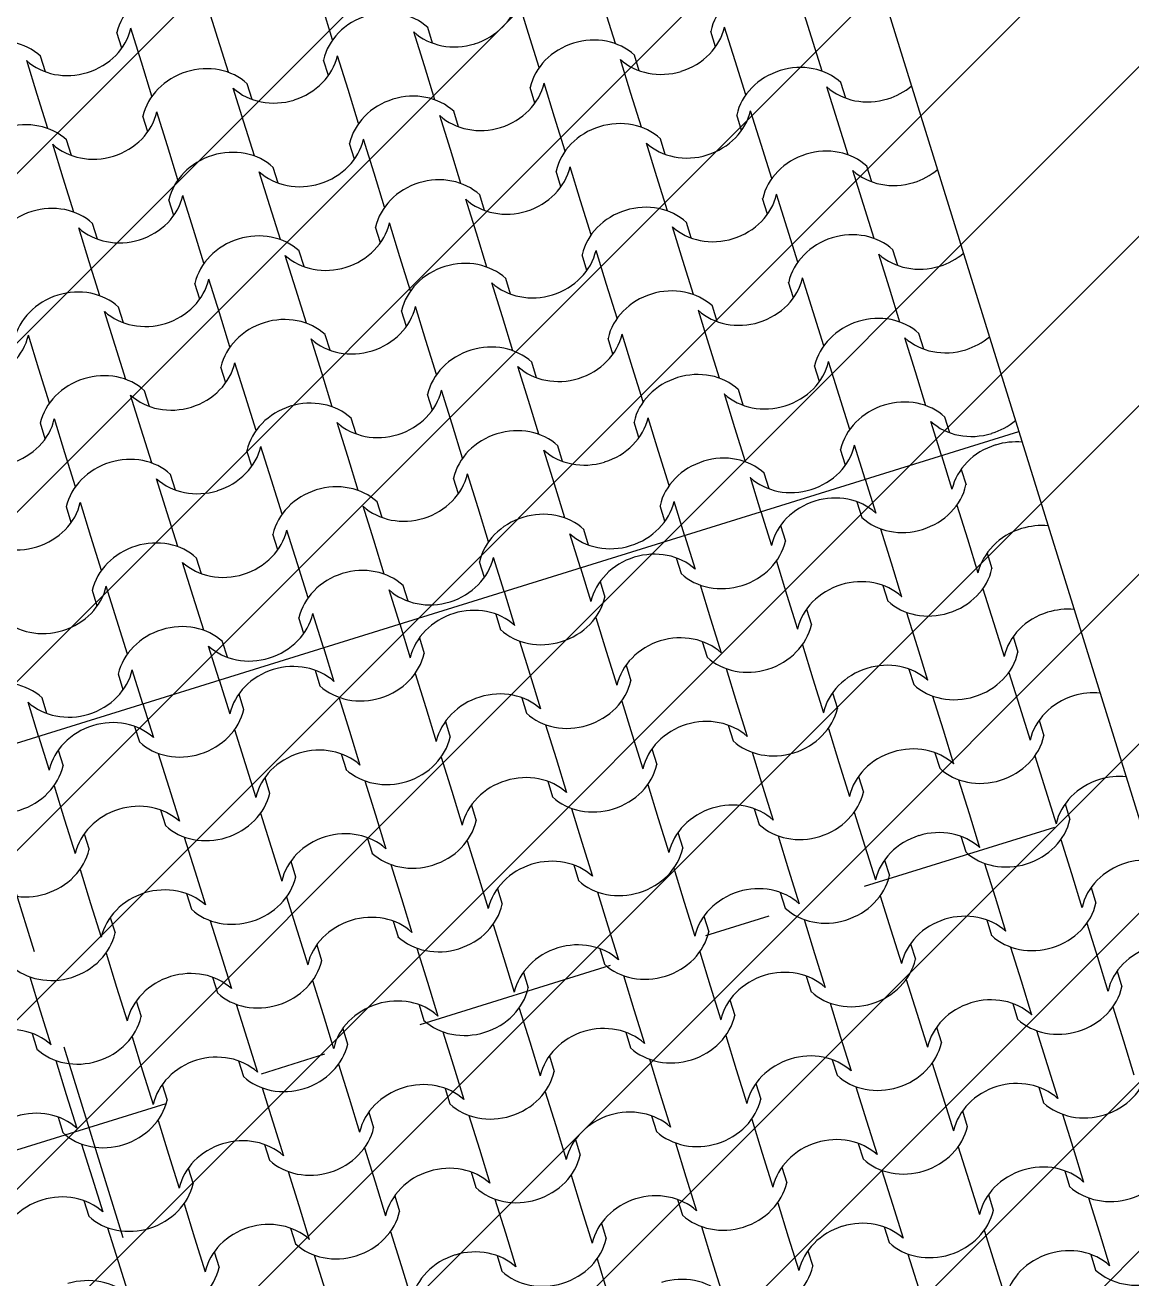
# Model space of a CAD drawing. Header units: metres. Extents: x -111189 to -108577, y -72951 to -72647.
# Drawn here: x -109745.813 to -109744.149, y -72925.728 to -72923.844 of the extents above; entities that cross this region are included whole.
import ezdxf

# ---------------------------------------------------------------- set-up
doc = ezdxf.new("R2010")
doc.units = ezdxf.units.M
doc.header["$MEASUREMENT"] = 0
doc.set_wipeout_variables(frame=1)
doc.linetypes.add('OTK - Traço Ponto CORTES_ALÇ', pattern=[0.6, 0.3, -0.15, 0, -0.15])
doc.linetypes.add('Wipeout_Contour', pattern=[1, 0, -1])
for name, color, linetype in [('00 - Cotas Implantação', 7, 'Continuous'), ('02 - PASSEIOS', 7, 'Continuous'), ('03 - COBERTURA', 7, 'Continuous'), ('13 - IMPLANTAÇÃO (apoio).Layer Apoio', 7, 'Continuous'), ('14 - CORTES.Marcadores', 7, 'Continuous')]:
    doc.layers.add(name, color=color, linetype=linetype)
doc.styles.add('ESTILO_GERADO_2', font='malgunsl.ttf')
doc.dimstyles.new('ESTILO_GERADO__1', dxfattribs={"dimtxt": 0.15, "dimasz": 0.095, "dimexe": 0.18, "dimexo": 0.5, "dimgap": 0, "dimtad": 1, "dimzin": 0, "dimdsep": 46, "dimtxsty": 'ESTILO_GERADO_2', "dimblk": 'ARROWHEAD_2', "dimblk1": 'ARROWHEAD_2', "dimblk2": 'ARROWHEAD_2', "dimcen": 0.09, "dimclrd": 7, "dimclre": 7, "dimclrt": 7, "dimadec": 0, "dimazin": 0, "dimtfac": 1, "dimtdec": 4, "dimtmove": 0, "dimatfit": 3, "dimfxl": 1, "dimtolj": 1, "dimtzin": 0, "dimarcsym": 0})

# ---------------------------------------------------------------- blocks, each defined once
blk = doc.blocks.new('Malha_8_1', base_point=(-111182.45, -72914.5203))
at = {"color": 254, "linetype": 'Wipeout_Contour', "lineweight": 0, "ltscale": 1861428.278801215}
blk.add_wipeout([(-111182.45, -72914.5203), (-111181.1398, -72916.9324), (-111179.283, -72920.3506), (-111178.6992, -72921.4255), (-111173.1932, -72931.5618), (-111171.3979, -72934.867), (-111163.9365, -72948.6033), (-111162.5896, -72948.18), (-111170.1617, -72934.1975), (-111171.9536, -72930.8885), (-111177.4458, -72920.7467), (-111178.0283, -72919.6711), (-111179.8807, -72916.2505), (-111181.0503, -72914.0907)], dxfattribs=at).dxf.layer = '02 - PASSEIOS'
blk = doc.blocks.new('Plano de Corte_1_1', base_point=(-111175.814, -72928.8103))
at = {"layer": '14 - CORTES.Marcadores', "color": 7, "linetype": 'OTK - Traço Ponto CORTES_ALÇ', "lineweight": 5}
blk.add_line((-111175.5275, -72928.7212), (-111154.4899, -72922.1814), dxfattribs=at)
blk = doc.blocks.new('*X120', base_point=(-110957.0649, -73026.2797))
at = {"layer": '03 - COBERTURA', "color": 253, "linetype": 'Continuous', "lineweight": 9}
for p, q in [((-111162.6637, -72923.2826), (-111162.6796, -72923.2315)), ((-111163.1313, -72923.29), (-111163.1472, -72923.239)), ((-111162.9586, -72923.2922), (-111162.9745, -72923.2412)), ((-111162.533, -72923.2979), (-111162.5489, -72923.2469)), ((-111162.2381, -72923.2882), (-111162.254, -72923.2372)), ((-111162.8081, -72923.2972), (-111162.8154, -72923.2738)), ((-111162.3529, -72923.3239), (-111162.3688, -72923.2729)), ((-111163.2757, -72923.3046), (-111163.283, -72923.2812)), ((-111163.2461, -72923.3257), (-111163.262, -72923.2747)), ((-111163.1154, -72923.341), (-111163.1313, -72923.29)), ((-111162.8205, -72923.3313), (-111162.8364, -72923.2803)), ((-111162.6478, -72923.3336), (-111162.6637, -72923.2826)), ((-111162.3825, -72923.3029), (-111162.3898, -72923.2794)), ((-111162.2223, -72923.3392), (-111162.2381, -72923.2882)), ((-111163.403, -72923.3744), (-111163.4188, -72923.3234)), ((-111163.3905, -72923.3403), (-111163.3978, -72923.3169)), ((-111163.2303, -72923.3767), (-111163.2461, -72923.3257)), ((-111162.9649, -72923.346), (-111162.9722, -72923.3225)), ((-111162.9354, -72923.367), (-111162.9512, -72923.316)), ((-111162.5098, -72923.3727), (-111162.5256, -72923.3216)), ((-111162.4973, -72923.3386), (-111162.5046, -72923.3151)), ((-111162.3371, -72923.3749), (-111162.3529, -72923.3239)), ((-111162.8047, -72923.3823), (-111162.8205, -72923.3313)), ((-111163.0922, -72923.4158), (-111163.1081, -72923.3648)), ((-111163.0798, -72923.3817), (-111163.087, -72923.3582)), ((-111162.9195, -72923.418), (-111162.9354, -72923.367)), ((-111162.6542, -72923.3873), (-111162.6615, -72923.3639)), ((-111162.6246, -72923.4084), (-111162.6405, -72923.3573)), ((-111162.199, -72923.414), (-111162.2149, -72923.363)), ((-111162.1866, -72923.3799), (-111162.1939, -72923.3565)), ((-111163.3871, -72923.4254), (-111163.403, -72923.3744)), ((-111162.4939, -72923.4237), (-111162.5098, -72923.3727)), ((-111163.207, -72923.4515), (-111163.2229, -72923.4004)), ((-111162.769, -72923.423), (-111162.7763, -72923.3996)), ((-111162.3434, -72923.4287), (-111162.3507, -72923.4052)), ((-111162.3138, -72923.4497), (-111162.3297, -72923.3987)), ((-111163.2366, -72923.4304), (-111163.2439, -72923.407)), ((-111163.0763, -72923.4668), (-111163.0922, -72923.4158)), ((-111162.7814, -72923.4571), (-111162.7973, -72923.4061)), ((-111162.6087, -72923.4594), (-111162.6246, -72923.4084)), ((-111162.1832, -72923.465), (-111162.199, -72923.414)), ((-111163.3514, -72923.4661), (-111163.3587, -72923.4427)), ((-111162.8963, -72923.4928), (-111162.9121, -72923.4418)), ((-111162.4582, -72923.4644), (-111162.4655, -72923.4409)), ((-111163.3639, -72923.5002), (-111163.3797, -72923.4492)), ((-111163.1912, -72923.5025), (-111163.207, -72923.4515)), ((-111162.9258, -72923.4718), (-111162.9331, -72923.4483)), ((-111162.7656, -72923.5081), (-111162.7814, -72923.4571)), ((-111162.4707, -72923.4984), (-111162.4865, -72923.4474)), ((-111162.298, -72923.5007), (-111162.3138, -72923.4497)), ((-111163.0531, -72923.5416), (-111163.069, -72923.4905)), ((-111163.0407, -72923.5075), (-111163.0479, -72923.484)), ((-111162.8804, -72923.5438), (-111162.8963, -72923.4928)), ((-111162.6151, -72923.5131), (-111162.6224, -72923.4897)), ((-111162.5855, -72923.5341), (-111162.6014, -72923.4831)), ((-111162.4548, -72923.5495), (-111162.4707, -72923.4984)), ((-111162.1599, -72923.5398), (-111162.1758, -72923.4888)), ((-111162.1475, -72923.5057), (-111162.1548, -72923.4822)), ((-111163.348, -72923.5512), (-111163.3639, -72923.5002)), ((-111163.1975, -72923.5562), (-111163.2048, -72923.5328)), ((-111163.1679, -72923.5772), (-111163.1838, -72923.5262)), ((-111162.7423, -72923.5829), (-111162.7582, -72923.5319)), ((-111162.7299, -72923.5488), (-111162.7372, -72923.5253)), ((-111162.5696, -72923.5852), (-111162.5855, -72923.5341)), ((-111162.3043, -72923.5545), (-111162.3116, -72923.531)), ((-111162.2747, -72923.5755), (-111162.2906, -72923.5245)), ((-111163.0372, -72923.5926), (-111163.0531, -72923.5416)), ((-111162.1441, -72923.5908), (-111162.1599, -72923.5398)), ((-111163.3248, -72923.626), (-111163.3406, -72923.575)), ((-111163.3123, -72923.5919), (-111163.3196, -72923.5685)), ((-111162.8867, -72923.5976), (-111162.894, -72923.5741)), ((-111162.8572, -72923.6186), (-111162.873, -72923.5676)), ((-111162.4316, -72923.6242), (-111162.4474, -72923.5732)), ((-111162.4191, -72923.5901), (-111162.4264, -72923.5667)), ((-111162.2589, -72923.6265), (-111162.2747, -72923.5755)), ((-111163.1521, -72923.6283), (-111163.1679, -72923.5772)), ((-111162.7265, -72923.6339), (-111162.7423, -72923.5829)), ((-111163.0015, -72923.6333), (-111163.0088, -72923.6098)), ((-111162.5464, -72923.6599), (-111162.5623, -72923.6089)), ((-111162.1084, -72923.6315), (-111162.1157, -72923.608)), ((-111163.3089, -72923.677), (-111163.3248, -72923.626)), ((-111163.014, -72923.6673), (-111163.0299, -72923.6163)), ((-111162.8413, -72923.6696), (-111162.8572, -72923.6186)), ((-111162.576, -72923.6389), (-111162.5833, -72923.6154)), ((-111162.4157, -72923.6753), (-111162.4316, -72923.6242)), ((-111162.1208, -72923.6656), (-111162.1367, -72923.6146)), ((-111162.2356, -72923.7013), (-111162.2515, -72923.6503)), ((-111163.1584, -72923.682), (-111163.1657, -72923.6586)), ((-111163.1288, -72923.703), (-111163.1447, -72923.652)), ((-111162.9981, -72923.7184), (-111163.014, -72923.6673)), ((-111162.7032, -72923.7087), (-111162.7191, -72923.6577)), ((-111162.6908, -72923.6746), (-111162.6981, -72923.6511)), ((-111162.5305, -72923.7109), (-111162.5464, -72923.6599)), ((-111162.2652, -72923.6802), (-111162.2725, -72923.6568)), ((-111162.105, -72923.7166), (-111162.1208, -72923.6656)), ((-111163.2857, -72923.7518), (-111163.3015, -72923.7008)), ((-111163.2732, -72923.7177), (-111163.2805, -72923.6942)), ((-111163.113, -72923.754), (-111163.1288, -72923.703)), ((-111162.8476, -72923.7233), (-111162.8549, -72923.6999)), ((-111162.8181, -72923.7444), (-111162.8339, -72923.6934)), ((-111162.3925, -72923.75), (-111162.4083, -72923.699)), ((-111162.38, -72923.7159), (-111162.3873, -72923.6925)), ((-111162.2198, -72923.7523), (-111162.2356, -72923.7013)), ((-111162.6874, -72923.7597), (-111162.7032, -72923.7087)), ((-111163.4005, -72923.7875), (-111163.4163, -72923.7365)), ((-111162.9749, -72923.7931), (-111162.9908, -72923.7421)), ((-111162.9624, -72923.759), (-111162.9697, -72923.7356)), ((-111162.8022, -72923.7954), (-111162.8181, -72923.7444)), ((-111162.5369, -72923.7647), (-111162.5442, -72923.7412)), ((-111162.5073, -72923.7857), (-111162.5231, -72923.7347)), ((-111162.0817, -72923.7914), (-111162.0976, -72923.7404)), ((-111162.0693, -72923.7573), (-111162.0766, -72923.7338)), ((-111163.2698, -72923.8028), (-111163.2857, -72923.7518)), ((-111162.3766, -72923.801), (-111162.3925, -72923.75)), ((-111163.0897, -72923.8288), (-111163.1056, -72923.7778)), ((-111162.6517, -72923.8004), (-111162.659, -72923.7769)), ((-111162.2261, -72923.806), (-111162.2334, -72923.7826)), ((-111162.1965, -72923.8271), (-111162.2124, -72923.776)), ((-111163.3846, -72923.8385), (-111163.4005, -72923.7875)), ((-111163.1193, -72923.8078), (-111163.1266, -72923.7843)), ((-111162.959, -72923.8441), (-111162.9749, -72923.7931)), ((-111162.6641, -72923.8345), (-111162.68, -72923.7835)), ((-111162.4914, -72923.8367), (-111162.5073, -72923.7857)), ((-111162.0659, -72923.8424), (-111162.0817, -72923.7914)), ((-111163.2341, -72923.8435), (-111163.2414, -72923.82)), ((-111162.7789, -72923.8702), (-111162.7948, -72923.8192)), ((-111162.3409, -72923.8417), (-111162.3482, -72923.8183)), ((-111163.2465, -72923.8776), (-111163.2624, -72923.8266)), ((-111163.0738, -72923.8798), (-111163.0897, -72923.8288)), ((-111162.8085, -72923.8491), (-111162.8158, -72923.8257)), ((-111162.6483, -72923.8855), (-111162.6641, -72923.8345)), ((-111162.3534, -72923.8758), (-111162.3692, -72923.8248)), ((-111162.1807, -72923.8781), (-111162.1965, -72923.8271)), ((-111163.3909, -72923.8922), (-111163.3982, -72923.8688)), ((-111163.3614, -72923.9133), (-111163.3772, -72923.8623)), ((-111162.9358, -72923.9189), (-111162.9516, -72923.8679)), ((-111162.9233, -72923.8848), (-111162.9306, -72923.8614)), ((-111162.7631, -72923.9212), (-111162.7789, -72923.8702)), ((-111162.4978, -72923.8905), (-111162.5051, -72923.867)), ((-111162.4682, -72923.9115), (-111162.484, -72923.8605)), ((-111162.3375, -72923.9268), (-111162.3534, -72923.8758)), ((-111162.0426, -72923.9172), (-111162.0585, -72923.8661)), ((-111162.0302, -72923.8831), (-111162.0375, -72923.8596)), ((-111163.2307, -72923.9286), (-111163.2465, -72923.8776)), ((-111163.3455, -72923.9643), (-111163.3614, -72923.9133)), ((-111163.0802, -72923.9336), (-111163.0875, -72923.9101)), ((-111163.0506, -72923.9546), (-111163.0665, -72923.9036)), ((-111162.625, -72923.9603), (-111162.6409, -72923.9092)), ((-111162.6126, -72923.9262), (-111162.6199, -72923.9027)), ((-111162.4523, -72923.9625), (-111162.4682, -72923.9115)), ((-111162.187, -72923.9318), (-111162.1943, -72923.9084)), ((-111162.1574, -72923.9528), (-111162.1733, -72923.9018)), ((-111162.9199, -72923.9699), (-111162.9358, -72923.9189)), ((-111163.2074, -72924.0034), (-111163.2233, -72923.9524)), ((-111163.195, -72923.9693), (-111163.2023, -72923.9458)), ((-111162.7694, -72923.9749), (-111162.7767, -72923.9515)), ((-111162.7398, -72923.996), (-111162.7557, -72923.9449)), ((-111162.3143, -72924.0016), (-111162.3301, -72923.9506)), ((-111162.3018, -72923.9675), (-111162.3091, -72923.9441)), ((-111163.0347, -72924.0056), (-111163.0506, -72923.9546)), ((-111162.6092, -72924.0113), (-111162.625, -72923.9603)), ((-111163.3223, -72924.0391), (-111163.3381, -72923.988)), ((-111162.8842, -72924.0106), (-111162.8915, -72923.9872)), ((-111162.4291, -72924.0373), (-111162.4449, -72923.9863)), ((-111163.3518, -72924.018), (-111163.3591, -72923.9946)), ((-111163.1916, -72924.0544), (-111163.2074, -72924.0034)), ((-111162.8967, -72924.0447), (-111162.9125, -72923.9937)), ((-111162.724, -72924.047), (-111162.7398, -72923.996)), ((-111162.4587, -72924.0163), (-111162.466, -72923.9928)), ((-111163.3064, -72924.0901), (-111163.3223, -72924.0391)), ((-111163.0411, -72924.0594), (-111163.0484, -72924.0359)), ((-111163.0115, -72924.0804), (-111163.0274, -72924.0294)), ((-111162.8808, -72924.0957), (-111162.8967, -72924.0447)), ((-111162.5859, -72924.0861), (-111162.6018, -72924.035)), ((-111162.5735, -72924.052), (-111162.5808, -72924.0285)), ((-111163.1683, -72924.1292), (-111163.1842, -72924.0781)), ((-111163.1559, -72924.0951), (-111163.1632, -72924.0716)), ((-111162.9956, -72924.1314), (-111163.0115, -72924.0804)), ((-111162.7303, -72924.1007), (-111162.7376, -72924.0773)), ((-111162.7007, -72924.1217), (-111162.7166, -72924.0707)), ((-111163.3127, -72924.1438), (-111163.32, -72924.1204)), ((-111163.2832, -72924.1649), (-111163.299, -72924.1138)), ((-111162.8576, -72924.1705), (-111162.8734, -72924.1195)), ((-111162.8451, -72924.1364), (-111162.8524, -72924.113)), ((-111163.1525, -72924.1802), (-111163.1683, -72924.1292)), ((-111162.9724, -72924.2062), (-111162.9883, -72924.1552)), ((-111163.2673, -72924.2159), (-111163.2832, -72924.1649)), ((-111163.002, -72924.1852), (-111163.0093, -72924.1617)), ((-111163.1168, -72924.2209), (-111163.1241, -72924.1974)), ((-111163.1292, -72924.2549), (-111163.1451, -72924.2039)), ((-111163.2736, -72924.2696), (-111163.2809, -72924.2462)), ((-111163.2441, -72924.2906), (-111163.2599, -72924.2396)), ((-111163.4009, -72924.3394), (-111163.4168, -72924.2884)), ((-111163.3885, -72924.3053), (-111163.3957, -72924.2818))]:
    blk.add_line(p, q, dxfattribs=at)
for centre, major_axis, start_param, end_param in [((-111163.1938, -72923.2914), (0.0878, 0.0273), 0.466079, 2.675513), ((-111162.3006, -72923.2896), (0.0878, 0.0273), 0.466079, 2.675513), ((-111162.7692, -72923.2209), (0.0883, 0.0274), 4.715365, 5.812147), ((-111162.8831, -72923.3327), (0.0878, 0.0273), 0.466079, 2.675513), ((-111162.4584, -72923.2622), (0.0883, 0.0274), 4.715365, 5.812147), ((-111163.4655, -72923.3758), (0.0878, 0.0273), 0.466079, 2.675513), ((-111163.3516, -72923.264), (0.0883, 0.0274), 4.715365, 5.812147), ((-111162.7686, -72923.2207), (0.0883, 0.0274), 3.612631, 4.709413), ((-111162.5723, -72923.3741), (0.0878, 0.0273), 0.466079, 2.675513), ((-111163.3511, -72923.2638), (0.0883, 0.0274), 3.612631, 4.709413), ((-111163.1547, -72923.4172), (0.0878, 0.0273), 0.466079, 2.675513), ((-111163.0408, -72923.3053), (0.0883, 0.0274), 4.715365, 5.812147), ((-111162.4579, -72923.2621), (0.0883, 0.0274), 3.612631, 4.709413), ((-111162.2615, -72923.4154), (0.0878, 0.0273), 0.466079, 2.675513), ((-111163.0403, -72923.3052), (0.0883, 0.0274), 3.612631, 4.709413), ((-111162.7301, -72923.3467), (0.0883, 0.0274), 4.715365, 5.812147), ((-111162.1471, -72923.3034), (0.0883, 0.0274), 3.612631, 4.709413), ((-111162.1476, -72923.3036), (0.0883, 0.0274), 4.715365, 5.159209), ((-111162.844, -72923.4585), (0.0878, 0.0273), 0.466079, 2.675513), ((-111163.3125, -72923.3898), (0.0883, 0.0274), 4.715365, 5.812147), ((-111162.4193, -72923.388), (0.0883, 0.0274), 4.715365, 5.812147), ((-111163.4264, -72923.5016), (0.0878, 0.0273), 0.466079, 2.675513), ((-111162.7295, -72923.3465), (0.0883, 0.0274), 3.612631, 4.709413), ((-111162.5332, -72923.4998), (0.0878, 0.0273), 0.466079, 2.675513), ((-111163.0017, -72923.4311), (0.0883, 0.0274), 4.715365, 5.812147), ((-111163.3119, -72923.3896), (0.0883, 0.0274), 3.612631, 4.709413), ((-111163.1156, -72923.543), (0.0878, 0.0273), 0.466079, 2.675513), ((-111162.4188, -72923.3879), (0.0883, 0.0274), 3.612631, 4.709413), ((-111162.2224, -72923.5412), (0.0878, 0.0273), 0.466079, 2.675513), ((-111163.0012, -72923.431), (0.0883, 0.0274), 3.612631, 4.709413), ((-111162.8049, -72923.5843), (0.0878, 0.0273), 0.466079, 2.675513), ((-111162.691, -72923.4725), (0.0883, 0.0274), 4.715365, 5.812147), ((-111162.108, -72923.4292), (0.0883, 0.0274), 3.612631, 4.709413), ((-111162.1085, -72923.4294), (0.0883, 0.0274), 4.715365, 5.159209), ((-111163.2734, -72923.5156), (0.0883, 0.0274), 4.715365, 5.812147), ((-111162.6904, -72923.4723), (0.0883, 0.0274), 3.612631, 4.709413), ((-111162.3802, -72923.5138), (0.0883, 0.0274), 4.715365, 5.812147), ((-111163.3873, -72923.6274), (0.0878, 0.0273), 0.466079, 2.675513), ((-111162.4941, -72923.6256), (0.0878, 0.0273), 0.466079, 2.675513), ((-111163.2728, -72923.5154), (0.0883, 0.0274), 3.612631, 4.709413), ((-111162.9626, -72923.5569), (0.0883, 0.0274), 4.715365, 5.812147), ((-111162.3797, -72923.5137), (0.0883, 0.0274), 3.612631, 4.709413), ((-111163.0765, -72923.6687), (0.0878, 0.0273), 0.466079, 2.675513), ((-111162.1833, -72923.667), (0.0878, 0.0273), 0.466079, 2.675513), ((-111162.6519, -72923.5983), (0.0883, 0.0274), 4.715365, 5.812147), ((-111162.0694, -72923.5552), (0.0883, 0.0274), 4.715365, 5.159209), ((-111162.9621, -72923.5568), (0.0883, 0.0274), 3.612631, 4.709413), ((-111162.7658, -72923.7101), (0.0878, 0.0273), 0.466079, 2.675513), ((-111162.0689, -72923.555), (0.0883, 0.0274), 3.612631, 4.709413), ((-111162.3411, -72923.6396), (0.0883, 0.0274), 4.715365, 5.812147), ((-111163.3482, -72923.7532), (0.0878, 0.0273), 0.466079, 2.675513), ((-111163.2343, -72923.6414), (0.0883, 0.0274), 4.715365, 5.812147), ((-111162.6513, -72923.5981), (0.0883, 0.0274), 3.612631, 4.709413), ((-111162.455, -72923.7514), (0.0878, 0.0273), 0.466079, 2.675513), ((-111163.2337, -72923.6412), (0.0883, 0.0274), 3.612631, 4.709413), ((-111163.0374, -72923.7945), (0.0878, 0.0273), 0.466079, 2.675513), ((-111162.9235, -72923.6827), (0.0883, 0.0274), 4.715365, 5.812147), ((-111162.3406, -72923.6394), (0.0883, 0.0274), 3.612631, 4.709413), ((-111162.1442, -72923.7928), (0.0878, 0.0273), 0.466079, 2.675513), ((-111163.5059, -72923.7258), (0.0883, 0.0274), 4.715365, 5.812147), ((-111162.923, -72923.6825), (0.0883, 0.0274), 3.612631, 4.709413), ((-111162.6127, -72923.7241), (0.0883, 0.0274), 4.715365, 5.812147), ((-111162.0298, -72923.6808), (0.0883, 0.0274), 3.612631, 4.709413), ((-111162.0303, -72923.6809), (0.0883, 0.0274), 4.715365, 5.159209), ((-111162.7267, -72923.8359), (0.0878, 0.0273), 0.466079, 2.675513), ((-111163.1952, -72923.7672), (0.0883, 0.0274), 4.715365, 5.812147), ((-111162.302, -72923.7654), (0.0883, 0.0274), 4.715365, 5.812147), ((-111163.3091, -72923.879), (0.0878, 0.0273), 0.466079, 2.675513), ((-111162.6122, -72923.7239), (0.0883, 0.0274), 3.612631, 4.709413), ((-111162.4159, -72923.8772), (0.0878, 0.0273), 0.466079, 2.675513), ((-111162.8844, -72923.8085), (0.0883, 0.0274), 4.715365, 5.812147), ((-111163.1946, -72923.767), (0.0883, 0.0274), 3.612631, 4.709413), ((-111162.9983, -72923.9203), (0.0878, 0.0273), 0.466079, 2.675513), ((-111162.3015, -72923.7652), (0.0883, 0.0274), 3.612631, 4.709413), ((-111162.1051, -72923.9186), (0.0878, 0.0273), 0.466079, 2.675513), ((-111163.4668, -72923.8516), (0.0883, 0.0274), 4.715365, 5.812147), ((-111162.8839, -72923.8083), (0.0883, 0.0274), 3.612631, 4.709413), ((-111162.6875, -72923.9617), (0.0878, 0.0273), 0.466079, 2.675513), ((-111162.5736, -72923.8498), (0.0883, 0.0274), 4.715365, 5.812147), ((-111161.9907, -72923.8066), (0.0883, 0.0274), 3.612631, 4.709413), ((-111161.9912, -72923.8067), (0.0883, 0.0274), 4.715365, 5.159209), ((-111163.1561, -72923.8929), (0.0883, 0.0274), 4.715365, 5.812147), ((-111162.5731, -72923.8497), (0.0883, 0.0274), 3.612631, 4.709413), ((-111162.2629, -72923.8912), (0.0883, 0.0274), 4.715365, 5.812147), ((-111163.27, -72924.0048), (0.0878, 0.0273), 0.466079, 2.675513), ((-111162.3768, -72924.003), (0.0878, 0.0273), 0.466079, 2.675513), ((-111163.1555, -72923.8928), (0.0883, 0.0274), 3.612631, 4.709413), ((-111162.8453, -72923.9343), (0.0883, 0.0274), 4.715365, 5.812147), ((-111162.2624, -72923.891), (0.0883, 0.0274), 3.612631, 4.709413), ((-111162.9592, -72924.0461), (0.0878, 0.0273), 0.466079, 2.675513), ((-111163.4277, -72923.9774), (0.0883, 0.0274), 4.715365, 5.812147), ((-111162.5345, -72923.9756), (0.0883, 0.0274), 4.715365, 5.812147), ((-111162.8448, -72923.9341), (0.0883, 0.0274), 3.612631, 4.709413), ((-111162.6484, -72924.0874), (0.0878, 0.0273), 0.466079, 2.675513), ((-111163.4272, -72923.9772), (0.0883, 0.0274), 3.612631, 4.709413), ((-111163.2309, -72924.1306), (0.0878, 0.0273), 0.466079, 2.675513), ((-111163.117, -72924.0187), (0.0883, 0.0274), 4.715365, 5.812147), ((-111162.534, -72923.9755), (0.0883, 0.0274), 3.612631, 4.709413), ((-111163.1164, -72924.0186), (0.0883, 0.0274), 3.612631, 4.709413), ((-111162.8062, -72924.0601), (0.0883, 0.0274), 4.715365, 5.812147), ((-111162.9201, -72924.1719), (0.0878, 0.0273), 0.466079, 2.675513), ((-111163.3886, -72924.1032), (0.0883, 0.0274), 4.715365, 5.812147), ((-111162.8057, -72924.0599), (0.0883, 0.0274), 3.612631, 4.709413), ((-111163.0779, -72924.1445), (0.0883, 0.0274), 4.715365, 5.812147), ((-111163.3881, -72924.103), (0.0883, 0.0274), 3.612631, 4.709413), ((-111163.1918, -72924.2563), (0.0878, 0.0273), 0.466079, 2.675513), ((-111163.0773, -72924.1444), (0.0883, 0.0274), 3.612631, 4.709413), ((-111163.4634, -72924.3408), (0.0878, 0.0273), 0.466079, 2.675513), ((-111163.3495, -72924.229), (0.0883, 0.0274), 4.715365, 5.812147), ((-111163.349, -72924.2288), (0.0883, 0.0274), 3.612631, 4.709413)]:
    blk.add_ellipse(centre, major_axis=major_axis, ratio=0.876216, start_param=start_param, end_param=end_param, dxfattribs=at)
blk = doc.blocks.new('*X121', base_point=(-110957.0649, -73026.2797))
at = {"layer": '03 - COBERTURA', "color": 253, "linetype": 'Continuous', "lineweight": 9}
for p, q in [((-111162.0426, -72923.9172), (-111162.0268, -72923.9682)), ((-111162.013, -72923.9382), (-111162.0057, -72923.9616)), ((-111162.1574, -72923.9528), (-111162.1416, -72924.0039)), ((-111162.1699, -72923.9869), (-111162.1626, -72924.0104)), ((-111162.3143, -72924.0016), (-111162.2984, -72924.0526)), ((-111162.0194, -72923.9919), (-111162.0035, -72924.0429)), ((-111162.2847, -72924.0226), (-111162.2774, -72924.0461)), ((-111162.1342, -72924.0276), (-111162.1183, -72924.0786)), ((-111162.4291, -72924.0373), (-111162.4132, -72924.0883)), ((-111162.0035, -72924.0429), (-111161.9877, -72924.094)), ((-111161.9739, -72924.064), (-111161.9666, -72924.0874)), ((-111162.4415, -72924.0714), (-111162.4342, -72924.0948)), ((-111162.291, -72924.0764), (-111162.2752, -72924.1274)), ((-111162.1183, -72924.0786), (-111162.1025, -72924.1297)), ((-111162.5859, -72924.0861), (-111162.5701, -72924.1371)), ((-111162.7007, -72924.1217), (-111162.6849, -72924.1728)), ((-111162.5563, -72924.1071), (-111162.5491, -72924.1305)), ((-111162.4058, -72924.1121), (-111162.39, -72924.1631)), ((-111162.1308, -72924.1127), (-111162.1235, -72924.1362)), ((-111161.9803, -72924.1177), (-111161.9644, -72924.1687)), ((-111162.2752, -72924.1274), (-111162.2593, -72924.1784)), ((-111162.7132, -72924.1558), (-111162.7059, -72924.1793)), ((-111162.2456, -72924.1484), (-111162.2383, -72924.1719)), ((-111162.0951, -72924.1534), (-111162.0792, -72924.2044)), ((-111162.8576, -72924.1705), (-111162.8417, -72924.2215)), ((-111162.5627, -72924.1608), (-111162.5468, -72924.2118)), ((-111162.39, -72924.1631), (-111162.3741, -72924.2141)), ((-111161.9644, -72924.1687), (-111161.9485, -72924.2197)), ((-111162.828, -72924.1915), (-111162.8207, -72924.215)), ((-111162.6775, -72924.1965), (-111162.6616, -72924.2475)), ((-111162.4024, -72924.1972), (-111162.3951, -72924.2206)), ((-111161.9348, -72924.1898), (-111161.9275, -72924.2132)), ((-111162.9724, -72924.2062), (-111162.9565, -72924.2572)), ((-111162.5468, -72924.2118), (-111162.531, -72924.2629)), ((-111162.2519, -72924.2022), (-111162.2361, -72924.2532)), ((-111162.0792, -72924.2044), (-111162.0634, -72924.2554)), ((-111162.5172, -72924.2329), (-111162.51, -72924.2563)), ((-111162.9848, -72924.2403), (-111162.9776, -72924.2637)), ((-111162.8343, -72924.2453), (-111162.8185, -72924.2963)), ((-111162.6616, -72924.2475), (-111162.6458, -72924.2985)), ((-111162.3667, -72924.2379), (-111162.3509, -72924.2889)), ((-111162.2361, -72924.2532), (-111162.2202, -72924.3042)), ((-111162.0917, -72924.2385), (-111162.0844, -72924.262)), ((-111161.9412, -72924.2435), (-111161.9253, -72924.2945)), ((-111163.1292, -72924.2549), (-111163.1134, -72924.306)), ((-111163.2441, -72924.2906), (-111163.2282, -72924.3417)), ((-111163.0997, -72924.276), (-111163.0924, -72924.2994)), ((-111162.9492, -72924.281), (-111162.9333, -72924.332)), ((-111162.6741, -72924.2816), (-111162.6668, -72924.3051)), ((-111162.5236, -72924.2866), (-111162.5077, -72924.3376)), ((-111162.3509, -72924.2889), (-111162.335, -72924.3399)), ((-111162.2065, -72924.2742), (-111162.1992, -72924.2977)), ((-111162.056, -72924.2792), (-111162.0401, -72924.3302)), ((-111162.8185, -72924.2963), (-111162.8026, -72924.3473)), ((-111161.9253, -72924.2945), (-111161.9094, -72924.3455)), ((-111163.2565, -72924.3247), (-111163.2492, -72924.3482)), ((-111162.7889, -72924.3173), (-111162.7816, -72924.3408)), ((-111162.6384, -72924.3223), (-111162.6225, -72924.3733)), ((-111162.3633, -72924.323), (-111162.356, -72924.3464)), ((-111162.2128, -72924.328), (-111162.197, -72924.379)), ((-111161.8957, -72924.3156), (-111161.8884, -72924.339)), ((-111163.4009, -72924.3394), (-111163.385, -72924.3904)), ((-111163.106, -72924.3297), (-111163.0901, -72924.3807)), ((-111162.9333, -72924.332), (-111162.9174, -72924.383)), ((-111162.5077, -72924.3376), (-111162.4919, -72924.3886)), ((-111162.0401, -72924.3302), (-111162.0243, -72924.3812)), ((-111163.3713, -72924.3604), (-111163.364, -72924.3839)), ((-111163.2208, -72924.3654), (-111163.205, -72924.4164)), ((-111162.9457, -72924.3661), (-111162.9384, -72924.3895)), ((-111162.4781, -72924.3587), (-111162.4708, -72924.3821)), ((-111162.3276, -72924.3636), (-111162.3118, -72924.4147)), ((-111162.0526, -72924.3643), (-111162.0453, -72924.3878)), ((-111163.0901, -72924.3807), (-111163.0743, -72924.4318)), ((-111162.7952, -72924.3711), (-111162.7794, -72924.4221)), ((-111162.6225, -72924.3733), (-111162.6067, -72924.4243)), ((-111162.197, -72924.379), (-111162.1811, -72924.43)), ((-111161.9021, -72924.3693), (-111161.8862, -72924.4203)), ((-111163.0606, -72924.4018), (-111163.0533, -72924.4252)), ((-111162.1674, -72924.4), (-111162.1601, -72924.4235)), ((-111163.3777, -72924.4142), (-111163.3618, -72924.4652)), ((-111163.205, -72924.4164), (-111163.1891, -72924.4674)), ((-111162.9101, -72924.4068), (-111162.8942, -72924.4578)), ((-111162.7794, -72924.4221), (-111162.7635, -72924.4731)), ((-111162.635, -72924.4074), (-111162.6277, -72924.4309)), ((-111162.4845, -72924.4124), (-111162.4686, -72924.4634)), ((-111162.3118, -72924.4147), (-111162.2959, -72924.4657)), ((-111162.0169, -72924.405), (-111162.001, -72924.456)), ((-111161.8862, -72924.4203), (-111161.8703, -72924.4713)), ((-111161.8566, -72924.4413), (-111161.8493, -72924.4648)), ((-111163.2174, -72924.4505), (-111163.2101, -72924.474)), ((-111163.0669, -72924.4555), (-111163.051, -72924.5065)), ((-111162.8942, -72924.4578), (-111162.8783, -72924.5088)), ((-111162.7498, -72924.4431), (-111162.7425, -72924.4666)), ((-111162.5993, -72924.4481), (-111162.5834, -72924.4991)), ((-111162.3242, -72924.4488), (-111162.3169, -72924.4722)), ((-111162.1737, -72924.4537), (-111162.1579, -72924.5048)), ((-111162.001, -72924.456), (-111161.9852, -72924.507)), ((-111163.3618, -72924.4652), (-111163.3459, -72924.5162)), ((-111162.4686, -72924.4634), (-111162.4528, -72924.5144)), ((-111163.3322, -72924.4862), (-111163.3249, -72924.5097)), ((-111163.1817, -72924.4912), (-111163.1658, -72924.5422)), ((-111162.9066, -72924.4919), (-111162.8993, -72924.5153)), ((-111162.7561, -72924.4969), (-111162.7403, -72924.5479)), ((-111162.439, -72924.4844), (-111162.4317, -72924.5079)), ((-111162.2885, -72924.4894), (-111162.2727, -72924.5405)), ((-111162.0135, -72924.4901), (-111162.0062, -72924.5136)), ((-111161.863, -72924.4951), (-111161.8471, -72924.5461)), ((-111163.051, -72924.5065), (-111163.0352, -72924.5575)), ((-111162.5834, -72924.4991), (-111162.5676, -72924.5501)), ((-111162.1579, -72924.5048), (-111162.142, -72924.5558)), ((-111163.0215, -72924.5276), (-111163.0142, -72924.551)), ((-111162.8709, -72924.5325), (-111162.8551, -72924.5836)), ((-111162.5959, -72924.5332), (-111162.5886, -72924.5567)), ((-111162.1283, -72924.5258), (-111162.121, -72924.5492)), ((-111161.9778, -72924.5308), (-111161.9619, -72924.5818)), ((-111163.3385, -72924.54), (-111163.3227, -72924.591)), ((-111163.1658, -72924.5422), (-111163.15, -72924.5932)), ((-111162.7403, -72924.5479), (-111162.7244, -72924.5989)), ((-111162.4454, -72924.5382), (-111162.4295, -72924.5892)), ((-111162.2727, -72924.5405), (-111162.2568, -72924.5915)), ((-111161.8471, -72924.5461), (-111161.8312, -72924.5971)), ((-111162.7107, -72924.5689), (-111162.7034, -72924.5923)), ((-111162.5602, -72924.5739), (-111162.5443, -72924.6249)), ((-111161.8175, -72924.5671), (-111161.8102, -72924.5906)), ((-111163.3227, -72924.591), (-111163.3068, -72924.642)), ((-111163.1783, -72924.5763), (-111163.171, -72924.5998)), ((-111163.0278, -72924.5813), (-111163.0119, -72924.6323)), ((-111162.8551, -72924.5836), (-111162.8392, -72924.6346)), ((-111162.4295, -72924.5892), (-111162.4137, -72924.6402)), ((-111162.2851, -72924.5745), (-111162.2778, -72924.598)), ((-111162.1346, -72924.5795), (-111162.1188, -72924.6306)), ((-111161.9619, -72924.5818), (-111161.9461, -72924.6328)), ((-111162.3999, -72924.6102), (-111162.3926, -72924.6337)), ((-111163.2931, -72924.612), (-111163.2858, -72924.6355)), ((-111163.1426, -72924.617), (-111163.1267, -72924.668)), ((-111162.8675, -72924.6177), (-111162.8602, -72924.6411)), ((-111162.717, -72924.6226), (-111162.7012, -72924.6737)), ((-111162.5443, -72924.6249), (-111162.5285, -72924.6759)), ((-111162.2494, -72924.6152), (-111162.2336, -72924.6662)), ((-111162.1188, -72924.6306), (-111162.1029, -72924.6816)), ((-111161.9744, -72924.6159), (-111161.9671, -72924.6393)), ((-111161.8239, -72924.6209), (-111161.808, -72924.6719)), ((-111163.0119, -72924.6323), (-111162.9961, -72924.6833)), ((-111163.2994, -72924.6657), (-111163.2836, -72924.7168)), ((-111163.1267, -72924.668), (-111163.1109, -72924.719)), ((-111162.9823, -72924.6533), (-111162.9751, -72924.6768)), ((-111162.8318, -72924.6583), (-111162.816, -72924.7093)), ((-111162.5568, -72924.659), (-111162.5495, -72924.6824)), ((-111162.4063, -72924.664), (-111162.3904, -72924.715)), ((-111162.2336, -72924.6662), (-111162.2177, -72924.7173)), ((-111162.0892, -72924.6516), (-111162.0819, -72924.675)), ((-111161.9387, -72924.6566), (-111161.9228, -72924.7076)), ((-111162.7012, -72924.6737), (-111162.6853, -72924.7247)), ((-111161.808, -72924.6719), (-111161.7921, -72924.7229)), ((-111163.4143, -72924.7014), (-111163.3984, -72924.7525)), ((-111163.1392, -72924.7021), (-111163.1319, -72924.7256)), ((-111162.6716, -72924.6947), (-111162.6643, -72924.7181)), ((-111162.5211, -72924.6997), (-111162.5052, -72924.7507)), ((-111162.246, -72924.7003), (-111162.2387, -72924.7238)), ((-111162.0955, -72924.7053), (-111162.0796, -72924.7563)), ((-111161.7784, -72924.6929), (-111161.7711, -72924.7164)), ((-111163.2836, -72924.7168), (-111163.2677, -72924.7678)), ((-111162.9887, -72924.7071), (-111162.9728, -72924.7581)), ((-111162.816, -72924.7093), (-111162.8001, -72924.7604)), ((-111162.3904, -72924.715), (-111162.3746, -72924.766)), ((-111161.9228, -72924.7076), (-111161.907, -72924.7586)), ((-111163.254, -72924.7378), (-111163.2467, -72924.7612)), ((-111163.1035, -72924.7428), (-111163.0876, -72924.7938)), ((-111162.8284, -72924.7434), (-111162.8211, -72924.7669)), ((-111162.3608, -72924.736), (-111162.3535, -72924.7595)), ((-111162.2103, -72924.741), (-111162.1945, -72924.792)), ((-111161.9353, -72924.7417), (-111161.928, -72924.7651)), ((-111163.3984, -72924.7525), (-111163.3825, -72924.8035)), ((-111162.9728, -72924.7581), (-111162.957, -72924.8091)), ((-111162.6779, -72924.7484), (-111162.6621, -72924.7994)), ((-111162.5052, -72924.7507), (-111162.4894, -72924.8017)), ((-111162.0796, -72924.7563), (-111162.0638, -72924.8074)), ((-111161.7847, -72924.7467), (-111161.7689, -72924.7977)), ((-111162.9432, -72924.7791), (-111162.936, -72924.8026)), ((-111162.0501, -72924.7774), (-111162.0428, -72924.8008)), ((-111163.4108, -72924.7865), (-111163.4036, -72924.81)), ((-111163.2603, -72924.7915), (-111163.2445, -72924.8426)), ((-111163.0876, -72924.7938), (-111163.0718, -72924.8448)), ((-111162.7927, -72924.7841), (-111162.7769, -72924.8351)), ((-111162.6621, -72924.7994), (-111162.6462, -72924.8505)), ((-111162.5177, -72924.7848), (-111162.5104, -72924.8082)), ((-111162.3672, -72924.7898), (-111162.3513, -72924.8408)), ((-111162.1945, -72924.792), (-111162.1786, -72924.843)), ((-111161.8996, -72924.7824), (-111161.8837, -72924.8334)), ((-111161.7689, -72924.7977), (-111161.753, -72924.8487)), ((-111163.3752, -72924.8272), (-111163.3593, -72924.8782)), ((-111163.1001, -72924.8279), (-111163.0928, -72924.8513)), ((-111162.9496, -72924.8329), (-111162.9337, -72924.8839)), ((-111162.7769, -72924.8351), (-111162.761, -72924.8862)), ((-111162.6325, -72924.8205), (-111162.6252, -72924.8439)), ((-111162.482, -72924.8255), (-111162.4661, -72924.8765)), ((-111162.2069, -72924.8261), (-111162.1996, -72924.8496)), ((-111162.0564, -72924.8311), (-111162.0405, -72924.8821)), ((-111161.8837, -72924.8334), (-111161.8678, -72924.8844)), ((-111163.2445, -72924.8426), (-111163.2286, -72924.8936)), ((-111162.3513, -72924.8408), (-111162.3354, -72924.8918)), ((-111163.2149, -72924.8636), (-111163.2076, -72924.887)), ((-111163.0644, -72924.8686), (-111163.0485, -72924.9196)), ((-111162.7893, -72924.8692), (-111162.782, -72924.8927)), ((-111162.6388, -72924.8742), (-111162.623, -72924.9252)), ((-111162.3217, -72924.8618), (-111162.3144, -72924.8853)), ((-111162.1712, -72924.8668), (-111162.1554, -72924.9178)), ((-111161.8962, -72924.8675), (-111161.8889, -72924.8909)), ((-111163.3593, -72924.8782), (-111163.3434, -72924.9293)), ((-111162.9337, -72924.8839), (-111162.9179, -72924.9349)), ((-111162.4661, -72924.8765), (-111162.4503, -72924.9275)), ((-111162.0405, -72924.8821), (-111162.0247, -72924.9331)), ((-111163.3717, -72924.9123), (-111163.3645, -72924.9358)), ((-111162.9041, -72924.9049), (-111162.8969, -72924.9284)), ((-111162.7536, -72924.9099), (-111162.7378, -72924.9609)), ((-111162.4786, -72924.9106), (-111162.4713, -72924.934)), ((-111162.011, -72924.9032), (-111162.0037, -72924.9266)), ((-111161.8605, -72924.9081), (-111161.8446, -72924.9592)), ((-111163.2212, -72924.9173), (-111163.2054, -72924.9683)), ((-111163.0485, -72924.9196), (-111163.0327, -72924.9706)), ((-111162.623, -72924.9252), (-111162.6071, -72924.9762)), ((-111162.3281, -72924.9156), (-111162.3122, -72924.9666)), ((-111162.1554, -72924.9178), (-111162.1395, -72924.9688)), ((-111162.5934, -72924.9463), (-111162.5861, -72924.9697)), ((-111163.3361, -72924.953), (-111163.3202, -72925.004)), ((-111163.2054, -72924.9683), (-111163.1895, -72925.0194)), ((-111163.061, -72924.9537), (-111163.0537, -72924.9771)), ((-111162.9105, -72924.9587), (-111162.8946, -72925.0097)), ((-111162.7378, -72924.9609), (-111162.7219, -72925.0119)), ((-111162.4429, -72924.9513), (-111162.427, -72925.0023)), ((-111162.3122, -72924.9666), (-111162.2963, -72925.0176)), ((-111162.1678, -72924.9519), (-111162.1605, -72924.9754)), ((-111162.0173, -72924.9569), (-111162.0014, -72925.0079)), ((-111161.8446, -72924.9592), (-111161.8287, -72925.0102)), ((-111162.2826, -72924.9876), (-111162.2753, -72925.0111)), ((-111163.3202, -72925.004), (-111163.3043, -72925.055)), ((-111163.1758, -72924.9894), (-111163.1685, -72925.0128)), ((-111163.0253, -72924.9944), (-111163.0094, -72925.0454)), ((-111162.7502, -72924.995), (-111162.7429, -72925.0185)), ((-111162.5997, -72925), (-111162.5839, -72925.051)), ((-111162.427, -72925.0023), (-111162.4112, -72925.0533)), ((-111162.1321, -72924.9926), (-111162.1163, -72925.0436)), ((-111161.857, -72924.9933), (-111161.8498, -72925.0167)), ((-111162.8946, -72925.0097), (-111162.8788, -72925.0607)), ((-111162.0014, -72925.0079), (-111161.9856, -72925.0589)), ((-111163.3326, -72925.0381), (-111163.3254, -72925.0616)), ((-111163.1821, -72925.0431), (-111163.1663, -72925.0941)), ((-111163.0094, -72925.0454), (-111162.9936, -72925.0964)), ((-111162.865, -72925.0307), (-111162.8577, -72925.0542)), ((-111162.7145, -72925.0357), (-111162.6987, -72925.0867)), ((-111162.4395, -72925.0364), (-111162.4322, -72925.0598)), ((-111162.289, -72925.0414), (-111162.2731, -72925.0924)), ((-111162.1163, -72925.0436), (-111162.1004, -72925.0946)), ((-111161.9719, -72925.0289), (-111161.9646, -72925.0524)), ((-111161.8214, -72925.0339), (-111161.8055, -72925.085)), ((-111162.5839, -72925.051), (-111162.568, -72925.102)), ((-111163.297, -72925.0788), (-111163.2811, -72925.1298)), ((-111163.0219, -72925.0795), (-111163.0146, -72925.1029)), ((-111162.5543, -72925.0721), (-111162.547, -72925.0955)), ((-111162.4038, -72925.077), (-111162.3879, -72925.1281)), ((-111162.1287, -72925.0777), (-111162.1214, -72925.1012)), ((-111161.9782, -72925.0827), (-111161.9623, -72925.1337)), ((-111163.1663, -72925.0941), (-111163.1504, -72925.1451)), ((-111162.8714, -72925.0845), (-111162.8555, -72925.1355)), ((-111162.6987, -72925.0867), (-111162.6828, -72925.1377)), ((-111162.2731, -72925.0924), (-111162.2572, -72925.1434)), ((-111161.8055, -72925.085), (-111161.7896, -72925.136)), ((-111163.1367, -72925.1152), (-111163.1294, -72925.1386)), ((-111162.9862, -72925.1201), (-111162.9703, -72925.1712)), ((-111162.2435, -72925.1134), (-111162.2362, -72925.1368)), ((-111162.093, -72925.1184), (-111162.0772, -72925.1694)), ((-111161.8179, -72925.119), (-111161.8107, -72925.1425)), ((-111163.2811, -72925.1298), (-111163.2652, -72925.1808)), ((-111162.8555, -72925.1355), (-111162.8397, -72925.1865)), ((-111162.7111, -72925.1208), (-111162.7038, -72925.1443)), ((-111162.5606, -72925.1258), (-111162.5448, -72925.1768)), ((-111162.3879, -72925.1281), (-111162.3721, -72925.1791)), ((-111161.9623, -72925.1337), (-111161.9465, -72925.1847))]:
    blk.add_line(p, q, dxfattribs=at)
for centre, major_axis, start_param, end_param in [((-111161.9372, -72923.9788), (0.0883, 0.0274), 1.573772, 2.670554), ((-111161.9377, -72923.979), (0.0883, 0.0274), 1.123976, 1.56782), ((-111162.0949, -72923.9515), (0.0878, 0.0273), 3.607672, 5.817106), ((-111162.2088, -72924.0633), (0.0883, 0.0274), 1.573772, 2.670554), ((-111162.2093, -72924.0634), (0.0883, 0.0274), 0.471039, 1.56782), ((-111161.8981, -72924.1046), (0.0883, 0.0274), 1.573772, 2.670554), ((-111161.8986, -72924.1048), (0.0883, 0.0274), 1.123976, 1.56782), ((-111162.3666, -72924.0359), (0.0878, 0.0273), 3.607672, 5.817106), ((-111162.481, -72924.1479), (0.0883, 0.0274), 0.471039, 1.56782), ((-111162.4805, -72924.1477), (0.0883, 0.0274), 1.573772, 2.670554), ((-111162.1702, -72924.1892), (0.0883, 0.0274), 0.471039, 1.56782), ((-111162.0558, -72924.0772), (0.0878, 0.0273), 3.607672, 5.817106), ((-111162.1697, -72924.1891), (0.0883, 0.0274), 1.573772, 2.670554), ((-111162.6382, -72924.1203), (0.0878, 0.0273), 3.607672, 5.817106), ((-111162.7521, -72924.2322), (0.0883, 0.0274), 1.573772, 2.670554), ((-111162.7527, -72924.2323), (0.0883, 0.0274), 0.471039, 1.56782), ((-111161.8589, -72924.2304), (0.0883, 0.0274), 1.573772, 2.670554), ((-111161.8595, -72924.2306), (0.0883, 0.0274), 1.123976, 1.56782), ((-111162.3275, -72924.1617), (0.0878, 0.0273), 3.607672, 5.817106), ((-111162.4414, -72924.2735), (0.0883, 0.0274), 1.573772, 2.670554), ((-111162.4419, -72924.2737), (0.0883, 0.0274), 0.471039, 1.56782), ((-111162.9099, -72924.2048), (0.0878, 0.0273), 3.607672, 5.817106), ((-111162.0167, -72924.203), (0.0878, 0.0273), 3.607672, 5.817106), ((-111163.0243, -72924.3168), (0.0883, 0.0274), 0.471039, 1.56782), ((-111162.1311, -72924.315), (0.0883, 0.0274), 0.471039, 1.56782), ((-111163.0238, -72924.3166), (0.0883, 0.0274), 1.573772, 2.670554), ((-111162.1306, -72924.3148), (0.0883, 0.0274), 1.573772, 2.670554), ((-111162.7135, -72924.3581), (0.0883, 0.0274), 0.471039, 1.56782), ((-111162.5991, -72924.2461), (0.0878, 0.0273), 3.607672, 5.817106), ((-111162.713, -72924.358), (0.0883, 0.0274), 1.573772, 2.670554), ((-111161.8198, -72924.3562), (0.0883, 0.0274), 1.573772, 2.670554), ((-111161.8204, -72924.3564), (0.0883, 0.0274), 1.123976, 1.56782), ((-111163.1815, -72924.2892), (0.0878, 0.0273), 3.607672, 5.817106), ((-111162.2884, -72924.2875), (0.0878, 0.0273), 3.607672, 5.817106), ((-111163.2954, -72924.4011), (0.0883, 0.0274), 1.573772, 2.670554), ((-111163.296, -72924.4012), (0.0883, 0.0274), 0.471039, 1.56782), ((-111162.4023, -72924.3993), (0.0883, 0.0274), 1.573772, 2.670554), ((-111162.4028, -72924.3995), (0.0883, 0.0274), 0.471039, 1.56782), ((-111162.8708, -72924.3306), (0.0878, 0.0273), 3.607672, 5.817106), ((-111161.9776, -72924.3288), (0.0878, 0.0273), 3.607672, 5.817106), ((-111162.9847, -72924.4424), (0.0883, 0.0274), 1.573772, 2.670554), ((-111162.9852, -72924.4426), (0.0883, 0.0274), 0.471039, 1.56782), ((-111162.0915, -72924.4406), (0.0883, 0.0274), 1.573772, 2.670554), ((-111162.092, -72924.4408), (0.0883, 0.0274), 0.471039, 1.56782), ((-111163.4532, -72924.3737), (0.0878, 0.0273), 3.607672, 5.817106), ((-111162.56, -72924.3719), (0.0878, 0.0273), 3.607672, 5.817106), ((-111162.6744, -72924.4839), (0.0883, 0.0274), 0.471039, 1.56782), ((-111161.7807, -72924.482), (0.0883, 0.0274), 1.573772, 2.670554), ((-111161.7813, -72924.4821), (0.0883, 0.0274), 1.123976, 1.56782), ((-111162.6739, -72924.4837), (0.0883, 0.0274), 1.573772, 2.670554), ((-111162.2493, -72924.4133), (0.0878, 0.0273), 3.607672, 5.817106), ((-111163.2569, -72924.527), (0.0883, 0.0274), 0.471039, 1.56782), ((-111163.1424, -72924.415), (0.0878, 0.0273), 3.607672, 5.817106), ((-111162.3637, -72924.5252), (0.0883, 0.0274), 0.471039, 1.56782), ((-111163.2563, -72924.5269), (0.0883, 0.0274), 1.573772, 2.670554), ((-111162.3632, -72924.5251), (0.0883, 0.0274), 1.573772, 2.670554), ((-111162.8317, -72924.4564), (0.0878, 0.0273), 3.607672, 5.817106), ((-111162.0529, -72924.5666), (0.0883, 0.0274), 0.471039, 1.56782), ((-111161.9385, -72924.4546), (0.0878, 0.0273), 3.607672, 5.817106), ((-111162.9456, -72924.5682), (0.0883, 0.0274), 1.573772, 2.670554), ((-111162.9461, -72924.5684), (0.0883, 0.0274), 0.471039, 1.56782), ((-111162.0524, -72924.5664), (0.0883, 0.0274), 1.573772, 2.670554), ((-111163.4141, -72924.4995), (0.0878, 0.0273), 3.607672, 5.817106), ((-111162.5209, -72924.4977), (0.0878, 0.0273), 3.607672, 5.817106), ((-111162.6348, -72924.6095), (0.0883, 0.0274), 1.573772, 2.670554), ((-111162.6353, -72924.6097), (0.0883, 0.0274), 0.471039, 1.56782), ((-111161.7416, -72924.6078), (0.0883, 0.0274), 1.573772, 2.670554), ((-111161.7422, -72924.6079), (0.0883, 0.0274), 1.123976, 1.56782), ((-111163.1033, -72924.5408), (0.0878, 0.0273), 3.607672, 5.817106), ((-111162.2102, -72924.5391), (0.0878, 0.0273), 3.607672, 5.817106), ((-111163.2178, -72924.6528), (0.0883, 0.0274), 0.471039, 1.56782), ((-111162.3241, -72924.6509), (0.0883, 0.0274), 1.573772, 2.670554), ((-111162.3246, -72924.651), (0.0883, 0.0274), 0.471039, 1.56782), ((-111163.2172, -72924.6526), (0.0883, 0.0274), 1.573772, 2.670554), ((-111162.7926, -72924.5822), (0.0878, 0.0273), 3.607672, 5.817106), ((-111161.8994, -72924.5804), (0.0878, 0.0273), 3.607672, 5.817106), ((-111162.907, -72924.6941), (0.0883, 0.0274), 0.471039, 1.56782), ((-111162.0138, -72924.6924), (0.0883, 0.0274), 0.471039, 1.56782), ((-111162.9065, -72924.694), (0.0883, 0.0274), 1.573772, 2.670554), ((-111162.0133, -72924.6922), (0.0883, 0.0274), 1.573772, 2.670554), ((-111163.375, -72924.6253), (0.0878, 0.0273), 3.607672, 5.817106), ((-111162.5962, -72924.7355), (0.0883, 0.0274), 0.471039, 1.56782), ((-111162.4818, -72924.6235), (0.0878, 0.0273), 3.607672, 5.817106), ((-111162.5957, -72924.7353), (0.0883, 0.0274), 1.573772, 2.670554), ((-111161.7025, -72924.7336), (0.0883, 0.0274), 1.573772, 2.670554), ((-111163.0642, -72924.6666), (0.0878, 0.0273), 3.607672, 5.817106), ((-111162.171, -72924.6648), (0.0878, 0.0273), 3.607672, 5.817106), ((-111163.1781, -72924.7784), (0.0883, 0.0274), 1.573772, 2.670554), ((-111163.1787, -72924.7786), (0.0883, 0.0274), 0.471039, 1.56782), ((-111162.285, -72924.7767), (0.0883, 0.0274), 1.573772, 2.670554), ((-111162.2855, -72924.7768), (0.0883, 0.0274), 0.471039, 1.56782), ((-111162.7535, -72924.708), (0.0878, 0.0273), 3.607672, 5.817106), ((-111161.8603, -72924.7062), (0.0878, 0.0273), 3.607672, 5.817106), ((-111162.8674, -72924.8198), (0.0883, 0.0274), 1.573772, 2.670554), ((-111162.8679, -72924.8199), (0.0883, 0.0274), 0.471039, 1.56782), ((-111161.9742, -72924.818), (0.0883, 0.0274), 1.573772, 2.670554), ((-111161.9747, -72924.8182), (0.0883, 0.0274), 0.471039, 1.56782), ((-111163.3359, -72924.7511), (0.0878, 0.0273), 3.607672, 5.817106), ((-111162.4427, -72924.7493), (0.0878, 0.0273), 3.607672, 5.817106), ((-111163.4503, -72924.863), (0.0883, 0.0274), 0.471039, 1.56782), ((-111162.5571, -72924.8613), (0.0883, 0.0274), 0.471039, 1.56782), ((-111162.5566, -72924.8611), (0.0883, 0.0274), 1.573772, 2.670554), ((-111163.1396, -72924.9044), (0.0883, 0.0274), 0.471039, 1.56782), ((-111163.0251, -72924.7924), (0.0878, 0.0273), 3.607672, 5.817106), ((-111162.2464, -72924.9026), (0.0883, 0.0274), 0.471039, 1.56782), ((-111162.1319, -72924.7906), (0.0878, 0.0273), 3.607672, 5.817106), ((-111163.139, -72924.9042), (0.0883, 0.0274), 1.573772, 2.670554), ((-111162.2459, -72924.9025), (0.0883, 0.0274), 1.573772, 2.670554), ((-111162.7144, -72924.8337), (0.0878, 0.0273), 3.607672, 5.817106), ((-111161.9356, -72924.944), (0.0883, 0.0274), 0.471039, 1.56782), ((-111161.8212, -72924.832), (0.0878, 0.0273), 3.607672, 5.817106), ((-111162.8283, -72924.9456), (0.0883, 0.0274), 1.573772, 2.670554), ((-111162.8288, -72924.9457), (0.0883, 0.0274), 0.471039, 1.56782), ((-111161.9351, -72924.9438), (0.0883, 0.0274), 1.573772, 2.670554), ((-111163.2968, -72924.8768), (0.0878, 0.0273), 3.607672, 5.817106), ((-111162.4036, -72924.8751), (0.0878, 0.0273), 3.607672, 5.817106), ((-111163.4112, -72924.9888), (0.0883, 0.0274), 0.471039, 1.56782), ((-111162.5175, -72924.9869), (0.0883, 0.0274), 1.573772, 2.670554), ((-111162.518, -72924.9871), (0.0883, 0.0274), 0.471039, 1.56782), ((-111162.986, -72924.9182), (0.0878, 0.0273), 3.607672, 5.817106), ((-111162.0928, -72924.9164), (0.0878, 0.0273), 3.607672, 5.817106), ((-111163.1004, -72925.0302), (0.0883, 0.0274), 0.471039, 1.56782), ((-111162.2067, -72925.0282), (0.0883, 0.0274), 1.573772, 2.670554), ((-111162.2073, -72925.0284), (0.0883, 0.0274), 0.471039, 1.56782), ((-111163.0999, -72925.03), (0.0883, 0.0274), 1.573772, 2.670554), ((-111162.6753, -72924.9595), (0.0878, 0.0273), 3.607672, 5.817106), ((-111161.7821, -72924.9578), (0.0878, 0.0273), 3.607672, 5.817106), ((-111162.7897, -72925.0715), (0.0883, 0.0274), 0.471039, 1.56782), ((-111161.8965, -72925.0697), (0.0883, 0.0274), 0.471039, 1.56782), ((-111162.7892, -72925.0713), (0.0883, 0.0274), 1.573772, 2.670554), ((-111161.896, -72925.0696), (0.0883, 0.0274), 1.573772, 2.670554), ((-111163.2577, -72925.0026), (0.0878, 0.0273), 3.607672, 5.817106), ((-111162.4789, -72925.1129), (0.0883, 0.0274), 0.471039, 1.56782), ((-111162.3645, -72925.0009), (0.0878, 0.0273), 3.607672, 5.817106), ((-111163.3716, -72925.1145), (0.0883, 0.0274), 1.573772, 2.670554), ((-111163.3721, -72925.1146), (0.0883, 0.0274), 0.471039, 1.56782), ((-111162.4784, -72925.1127), (0.0883, 0.0274), 1.573772, 2.670554), ((-111162.9469, -72925.044), (0.0878, 0.0273), 3.607672, 5.817106), ((-111162.0537, -72925.0422), (0.0878, 0.0273), 3.607672, 5.817106), ((-111163.0608, -72925.1558), (0.0883, 0.0274), 1.573772, 2.670554), ((-111163.0613, -72925.156), (0.0883, 0.0274), 0.471039, 1.56782), ((-111162.1676, -72925.154), (0.0883, 0.0274), 1.573772, 2.670554), ((-111162.1682, -72925.1542), (0.0883, 0.0274), 0.471039, 1.56782), ((-111162.6362, -72925.0853), (0.0878, 0.0273), 3.607672, 5.817106), ((-111161.743, -72925.0836), (0.0878, 0.0273), 3.607672, 5.817106), ((-111162.7501, -72925.1971), (0.0883, 0.0274), 1.573772, 2.670554), ((-111162.7506, -72925.1973), (0.0883, 0.0274), 0.471039, 1.56782), ((-111161.8569, -72925.1954), (0.0883, 0.0274), 1.573772, 2.670554), ((-111161.8574, -72925.1955), (0.0883, 0.0274), 0.471039, 1.56782), ((-111163.2186, -72925.1284), (0.0878, 0.0273), 3.607672, 5.817106), ((-111162.3254, -72925.1267), (0.0878, 0.0273), 3.607672, 5.817106), ((-111163.333, -72925.2404), (0.0883, 0.0274), 0.471039, 1.56782), ((-111162.4398, -72925.2386), (0.0883, 0.0274), 0.471039, 1.56782)]:
    blk.add_ellipse(centre, major_axis=major_axis, ratio=0.876216, start_param=start_param, end_param=end_param, dxfattribs=at)
blk = doc.blocks.new('Cobertura_2_1', base_point=(-111162.6239, -72921.6369))
at = {"layer": '03 - COBERTURA', "color": 7, "linetype": 'Continuous', "lineweight": 13, "flags": 128}
for points in [[(-111162.6239, -72921.6369), (-111161.9263, -72923.881)], [(-111168.0856, -72925.7957), (-111161.9263, -72923.881)], [(-111161.9263, -72923.881), (-111161.0506, -72926.698)]]:
    blk.add_lwpolyline(points, dxfattribs=at)
at = {"layer": '03 - COBERTURA', "color": 7, "linetype": 'Continuous', "lineweight": 13}
for name in ['*X120', '*X121']:
    blk.add_blockref(name, (-110957.0649, -73026.2797), dxfattribs=at)
blk = doc.blocks.new('ARROWHEAD_2')
at = {"color": 0, "linetype": 'Continuous', "lineweight": 0}
for p, q in [((-0.378, -0.655), (0.378, 0.655)), ((0, 0), (-1, 0))]:
    blk.add_line(p, q, dxfattribs=at)
blk = doc.blocks.new('*D3313')
at = {"layer": '00 - Cotas Implantação', "color": 7, "linetype": 'Continuous', "lineweight": -2, "transparency": 16777216}
for p, q in [((-109745.1414, -72916.7521), (-109744.6099, -72916.5868)), ((-109744.7536, -72916.731), (-109743.3583, -72921.2196)), ((-109741.8564, -72926.0511), (-109743.252, -72921.5616)), ((-109742.1877, -72926.2535), (-109741.6563, -72926.0883))]:
    blk.add_line(p, q, dxfattribs=at)
at = {"layer": 'Defpoints', "color": 0, "linetype": 'Continuous', "transparency": 16777216}
for p in [(-109744.7818, -72916.6403), (-109745.6188, -72916.9005), (-109742.6652, -72926.402)]:
    blk.add_point(p, dxfattribs=at)
at = {"layer": '00 - Cotas Implantação', "color": 7, "linetype": 'Continuous', "lineweight": -2, "transparency": 16777216, "xscale": 0.095, "yscale": 0.095, "zscale": 0.095}
for p, rotation in [((-109744.7818, -72916.6403), 107.2685084982891), ((-109741.8281, -72926.1418), 287.2685084982891)]:
    blk.add_blockref('ARROWHEAD_2', p, dxfattribs=dict(at, rotation=rotation))
at = {"layer": '00 - Cotas Implantação', "color": 7, "linetype": 'Continuous', "lineweight": 5, "transparency": 16777216, "insert": (-109743.3051, -72921.3906), "char_height": 0.15, "attachment_point": 5, "rotation": 287.2685, "style": 'ESTILO_GERADO_2'}
blk.add_mtext('\\A1;9.95', dxfattribs=at)
blk = doc.blocks.new('Plano de Corte_3_1', base_point=(-111167.6079, -72911.1514))
at = {"layer": '14 - CORTES.Marcadores', "color": 7, "linetype": 'OTK - Traço Ponto CORTES_ALÇ', "lineweight": 5}
blk.add_line((-111167.5189, -72911.4379), (-111160.6906, -72933.4035), dxfattribs=at)

msp = doc.modelspace()

# ---------------------------------------------------------------- block references
at = {"layer": '02 - PASSEIOS', "color": 7, "lineweight": 13}
msp.add_blockref('Malha_8_1', (-109764.8414, -72915.0941), dxfattribs=at)

# ---------------------------------------------------------------- next in the draw order: hatches: boundary and pattern name
at = {"layer": '13 - IMPLANTAÇÃO (apoio).Layer Apoio', "linetype": 'Continuous', "lineweight": 13}
h = msp.add_hatch(dxfattribs=at)
h.set_pattern_fill('MASONRY_BLOCK_0001', color=134, style=0, pattern_type=2)
h.set_pattern_definition([(45, (-109748.98825, -72923.15774), (-0.1272792, 0.1272792), [])])
h.paths.add_polyline_path([(-109755.3113, -72919.9135), (-109753.7529, -72924.9269), (-109753.5133, -72924.8524), (-109752.1181, -72929.3405), (-109742.6652, -72926.402), (-109745.6188, -72916.9005)])

# ---------------------------------------------------------------- next in the draw order: block references
at = {"layer": '03 - COBERTURA', "color": 7, "linetype": 'Continuous', "lineweight": 13}
msp.add_blockref('Cobertura_2_1', (-109745.0153, -72922.2107), dxfattribs=at)
at = {"layer": '14 - CORTES.Marcadores', "color": 7, "lineweight": 5}
for name, p in [('Plano de Corte_3_1', (-109749.9993, -72911.7252)), ('Plano de Corte_1_1', (-109758.2054, -72929.384))]:
    msp.add_blockref(name, p, dxfattribs=at)

# ---------------------------------------------------------------- next in the draw order: dimensions: what is measured, and where the dimension line sits
at = {"layer": '00 - Cotas Implantação', "color": 7, "linetype": 'Continuous', "lineweight": 5}
dim = msp.add_linear_dim(base=(-109744.7818, -72916.6403), p1=(-109742.6652, -72926.402), p2=(-109745.6188, -72916.9005), angle=107.2685, dimstyle='ESTILO_GERADO__1', dxfattribs=at)
dim.commit()
dim.dimension.update_dxf_attribs({"geometry": '*D3313', "text_midpoint": (-109743.3051, -72921.3906), "dimtype": 160, "text_rotation": 287.2685})

doc.saveas('drawing.dxf')
